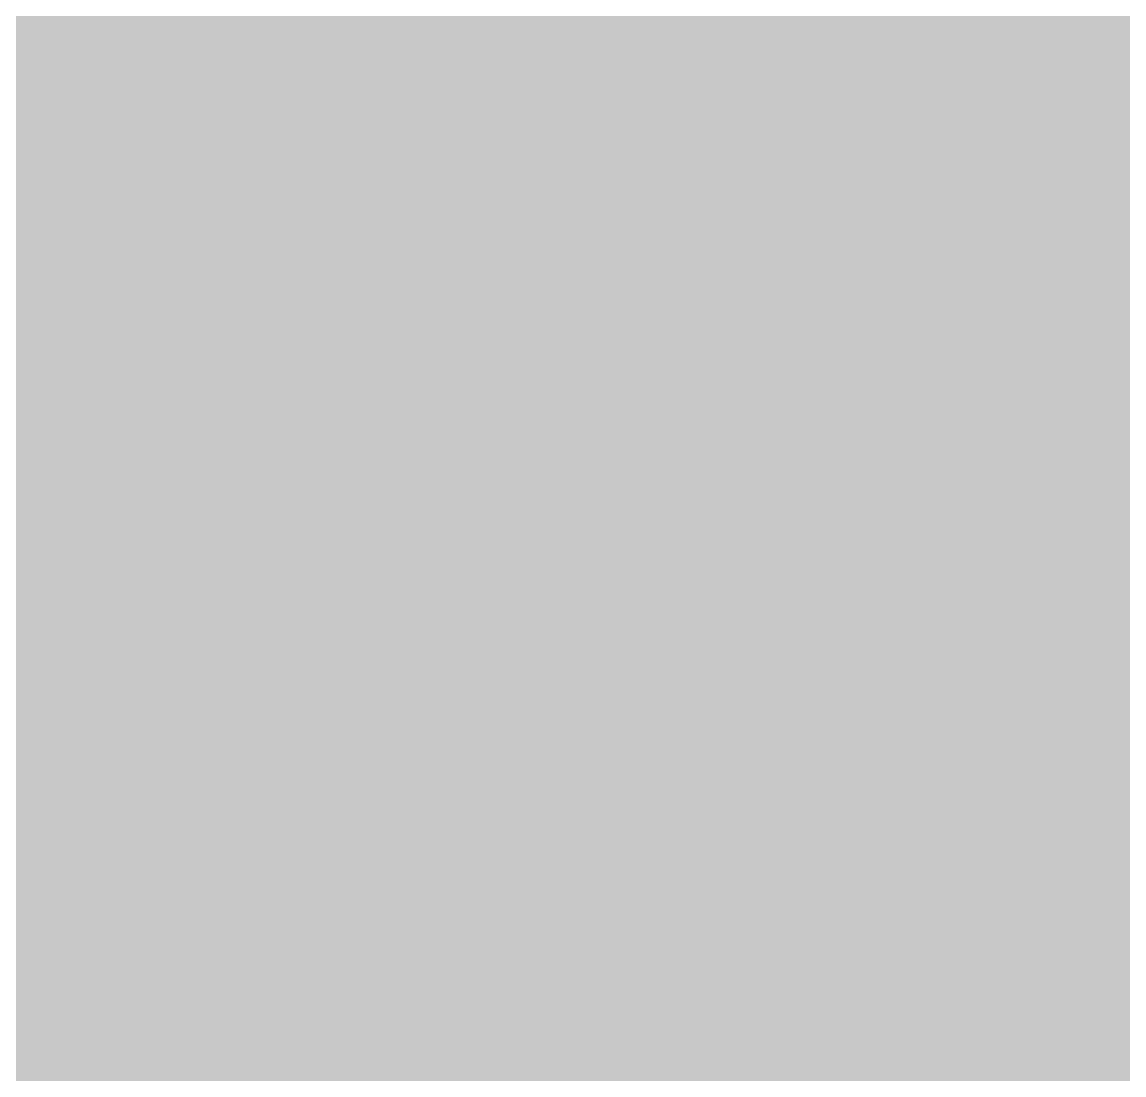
# Model space of a CAD drawing. Extents: x -72 to 72, y -47 to 50.
# Drawn here: x 8.59 to 13.66, y 18.87 to 23.72 of the extents above; entities that cross this region are included whole.
import ezdxf

# ---------------------------------------------------------------- set-up
doc = ezdxf.new("R2010")
doc.units = 0
doc.header["$MEASUREMENT"] = 0
doc.layers.get('0').update_dxf_attribs({"linetype": 'CONTINUOUS'})
for name, color, linetype in [('22-303-0_BOT', 7, 'CONTINUOUS'), ('22-303-0_DRD', 7, 'CONTINUOUS'), ('22-303-0_GND', 6, 'CONTINUOUS'), ('22-303-0_IN1', 4, 'CONTINUOUS'), ('22-303-0_IN2', 3, 'CONTINUOUS'), ('22-303-0_PWR', 5, 'CONTINUOUS'), ('22-303-0_SMB', 10, 'CONTINUOUS'), ('22-303-0_SMT', 14, 'CONTINUOUS'), ('22-303-0_SPB', 9, 'CONTINUOUS'), ('22-303-0_SPT', 12, 'CONTINUOUS'), ('22-303-0_SSB', 11, 'CONTINUOUS'), ('22-303-0_SST', 13, 'CONTINUOUS'), ('22-303-0_TOP', 8, 'CONTINUOUS'), ('THRUHOLE_TAP', 7, 'CONTINUOUS')]:
    doc.layers.add(name, color=color, linetype=linetype)

# ---------------------------------------------------------------- blocks, each defined once
blk = doc.blocks.new('RECTANGLE_4')
blk.add_solid([(0.4826, 0.4064), (0.4826, -0.4064), (-0.4826, 0.4064), (-0.4826, -0.4064)])
blk = doc.blocks.new('ROUND_48')
at = {"const_width": 0.29972}
blk.add_lwpolyline([(-0.14986, 0, 1), (0.14986, 0, 1)], format="xyb", close=True, dxfattribs=at)
blk = doc.blocks.new('RECTANGLE_59')
blk.add_solid([(0.29972, 0.19939), (0.29972, -0.19939), (-0.29972, 0.19939), (-0.29972, -0.19939)])
blk = doc.blocks.new('ROUND_81')
at = {"const_width": 0.0635}
blk.add_lwpolyline([(-0.03175, 0, 1), (0.03175, 0, 1)], format="xyb", close=True, dxfattribs=at)
blk = doc.blocks.new('ROUND_82')
at = {"const_width": 0.50038}
blk.add_lwpolyline([(-0.25019, 0, 1), (0.25019, 0, 1)], format="xyb", close=True, dxfattribs=at)
blk = doc.blocks.new('ROUND_83')
at = {"const_width": 0.50038}
blk.add_lwpolyline([(-0.25019, 0, 1), (0.25019, 0, 1)], format="xyb", close=True, dxfattribs=at)
blk = doc.blocks.new('ROUND_53')
at = {"const_width": 0.29972}
blk.add_lwpolyline([(-0.14986, 0, 1), (0.14986, 0, 1)], format="xyb", close=True, dxfattribs=at)
blk = doc.blocks.new('RECTANGLE_2')
blk.add_solid([(0.63627, 0.51308), (0.63627, -0.51308), (-0.63627, 0.51308), (-0.63627, -0.51308)])
blk = doc.blocks.new('ROUND_95')
at = {"const_width": 0.10033}
blk.add_lwpolyline([(-0.050164, 0, 1), (0.050164, 0, 1)], format="xyb", close=True, dxfattribs=at)

msp = doc.modelspace()

# ---------------------------------------------------------------- linework, layer by layer
at = {"layer": '22-303-0_BOT'}
for points, const_width in [([(15.24, 27.99842), (13.26642, 27.99842), (11.938, 26.67), (11.938, 25.146), (12.7, 24.384), (12.7, 23.5712)], 0.381), ([(11.557, 24.8285), (11.557, 22.74062)], 0.254), ([(11.7856, 24.59736), (11.7856, 22.6441)], 0.254), ([(14.859, 23.368), (14.859, 24.13), (14.605, 24.384), (12.7, 24.384), (12.7, 23.5712)], 0.381), ([(11.9126, 24.2824), (11.9126, 22.86)], 0.254), ([(11.39952, 23.98522), (11.39952, 23.62454)], 0.254), ([(11.39952, 23.62454), (11.39952, 23.33498)], 0.254), ([(11.9126, 23.622), (11.39952, 23.622)], 0.254), ([(10.795, 23.47976), (8.636, 23.47976), (8.382, 23.22576), (8.382, 21.844), (8.636, 21.59)], 0.2032), ([(13.335, 19.1262), (13.335, 19.558), (13.716, 19.939), (16.002, 19.939), (16.256, 19.685), (16.256, 18.923), (16.637, 18.542), (17.653, 18.542), (17.907, 18.796), (17.907, 21.209), (19.304, 22.606), (19.304, 23.368)], 0.381), ([(11.9126, 23.3934), (11.39952, 23.3934)], 0.254), ([(11.39952, 23.33498), (11.39952, 22.9743)], 0.254), ([(11.9126, 23.1648), (11.39952, 23.1648)], 0.254), ([(11.39952, 22.9743), (11.39952, 22.75332)], 0.254), ([(10.795, 22.82952), (11.78052, 22.82952), (11.811, 22.86)], 0.381), ([(11.811, 22.86), (11.78052, 22.82952), (10.795, 22.82952)], 0.381), ([(11.9126, 22.9362), (11.39952, 22.9362)], 0.254), ([(8.99414, 22.82952), (9.76376, 22.82952), (9.779, 22.84476), (9.779, 22.86)], 0.2032), ([(11.39952, 22.82952), (10.795, 22.82952)], 0.254), ([(10.795, 22.32406), (10.795, 22.82952)], 0.254), ([(13.38834, 22.86), (11.9126, 22.86)], 0.254), ([(11.9126, 22.86), (11.9126, 22.6441)], 0.254), ([(13.4874, 22.8092), (13.4874, 21.5773)], 0.254), ([(13.6144, 22.7711), (13.6144, 21.5773)], 0.254), ([(11.43, 22.75332), (11.39956, 22.75255)], 0.254), ([(11.43, 22.75332), (11.39956, 22.75255)], 0.254), ([(11.9126, 22.7076), (11.66114, 22.7076)], 0.254), ([(14.0462, 22.7076), (13.4874, 22.7076)], 0.254), ([(11.9126, 22.6441), (11.77544, 22.6441)], 0.254), ([(11.9126, 22.6441), (11.77544, 22.6441)], 0.254), ([(11.9126, 22.6441), (11.77544, 22.6441)], 0.254), ([(14.0462, 22.479), (13.4874, 22.479)], 0.254), ([(10.1854, 22.41296), (10.1854, 21.44522)], 0.254), ([(10.19048, 22.4155), (10.19048, 22.32406)], 0.254), ([(9.49706, 22.32406), (8.7884, 22.32406)], 0.254), ([(8.7884, 22.32406), (8.7884, 22.1742)], 0.254), ([(8.8138, 22.32406), (8.8138, 22.16658)], 0.254), ([(9.0424, 22.32406), (9.0424, 22.03704)], 0.254), ([(9.271, 22.32406), (9.271, 20.61464)], 0.254), ([(9.4996, 22.32406), (9.4996, 20.67052)], 0.254), ([(10.85088, 22.32406), (10.19048, 22.32406)], 0.254), ([(10.414, 22.32406), (10.414, 21.63064)], 0.254), ([(10.6426, 22.32406), (10.6426, 21.68652)], 0.254), ([(9.9568, 22.28088), (9.9568, 20.48764)], 0.254), ([(10.8331, 22.2504), (8.7884, 22.2504)], 0.254), ([(9.7282, 22.25802), (9.7282, 20.63496)], 0.254), ([(12.7, 22.1488), (11.43, 22.1488)], 0.381), ([(11.43, 22.1488), (12.7, 22.1488), (11.43, 22.1488)], 0.381), ([(18.24736, 22.2504), (13.4874, 22.2504)], 0.254), ([(10.83818, 22.0218), (9.05764, 22.0218)], 0.254), ([(18.01876, 22.0218), (13.4874, 22.0218)], 0.254), ([(10.8712, 21.91766), (10.8712, 21.65096)], 0.254), ([(10.93978, 21.7932), (9.20496, 21.7932)], 0.254), ([(15.0622, 21.7932), (13.4874, 21.7932)], 0.254), ([(11.9126, 21.6535), (11.77544, 21.6535)], 0.254), ([(11.9126, 21.6535), (11.77544, 21.6535)], 0.254), ([(11.9126, 21.6535), (11.77544, 21.6535)], 0.254), ([(11.7856, 21.6535), (11.7856, 21.24964)], 0.254), ([(11.9126, 21.6535), (11.9126, 21.4376)], 0.254), ([(11.0998, 21.6408), (11.0998, 21.50364)], 0.254), ([(10.30478, 21.5646), (9.24052, 21.5646)], 0.254), ([(11.27506, 21.5646), (11.03122, 21.5646)], 0.254), ([(11.3284, 21.5519), (11.3284, 20.79244)], 0.254), ([(11.557, 21.55698), (11.557, 21.02104)], 0.254), ([(11.9126, 21.5646), (11.58494, 21.5646)], 0.254), ([(15.0622, 21.5773), (13.4874, 21.5773)], 0.254), ([(15.0622, 21.5646), (13.4874, 21.5646)], 0.254), ([(11.96848, 21.43252), (11.08456, 20.54606)], 0.254), ([(11.97356, 21.4376), (11.9126, 21.4376)], 0.254), ([(11.97356, 21.4376), (11.96844, 21.43256)], 0.254), ([(11.97356, 21.4376), (11.96844, 21.43256)], 0.254), ([(10.11936, 21.336), (9.18464, 21.336)], 0.254), ([(11.87196, 21.336), (11.21664, 21.336)], 0.254), ([(9.0424, 21.14296), (9.0424, 20.42922)], 0.254), ([(11.43, 19.1262), (11.43, 20.193), (12.319, 21.082), (15.875, 21.082)], 0.381), ([(10.06348, 21.1074), (8.99922, 21.1074)], 0.254), ([(11.64336, 21.1074), (11.27252, 21.1074)], 0.254), ([(8.8138, 21.01088), (8.8138, 19.8374)], 0.254), ([(8.5852, 20.98802), (8.5852, 16.4973)], 0.254), ([(10.09904, 20.8788), (5.2578, 20.8788)], 0.254), ([(11.41476, 20.8788), (11.23696, 20.8788)], 0.254), ([(10.1854, 20.71878), (10.1854, 19.8374)], 0.254), ([(9.37006, 20.6502), (7.77494, 20.6502)], 0.254), ([(10.24382, 20.6502), (9.67994, 20.6502)], 0.254), ([(11.18616, 20.6502), (11.08964, 20.6502)], 0.254), ([(11.0998, 20.65782), (11.0998, 20.56384)], 0.254), ([(10.414, 20.53336), (10.414, 16.4973)], 0.254), ([(10.8712, 20.51304), (10.8712, 19.8374)], 0.254), ([(10.6426, 20.47748), (10.6426, 16.4973)], 0.254), ([(9.03478, 20.4216), (8.10768, 20.4216)], 0.254), ([(10.99058, 20.4216), (10.01268, 20.4216)], 0.254), ([(12.7, 20.32), (12.446, 20.066), (12.446, 18.7198), (11.43, 17.7038)], 0.381), ([(8.93318, 20.193), (8.21182, 20.193)], 0.254), ([(10.9347, 20.193), (10.11682, 20.193)], 0.254), ([(10.9347, 20.193), (10.9347, 19.8374)], 0.254), ([(9.525, 20.066), (9.525, 19.1262)], 0.2032), ([(8.9281, 19.9644), (8.21436, 19.9644)], 0.254), ([(10.9347, 19.9644), (10.11936, 19.9644)], 0.254), ([(8.7376, 19.8374), (8.7376, 18.415)], 0.254), ([(8.9662, 19.8374), (8.7376, 19.8374)], 0.254), ([(10.3124, 19.8374), (10.0838, 19.8374)], 0.254), ([(10.3124, 19.8374), (10.3124, 18.415)], 0.254), ([(10.6426, 19.8374), (10.6426, 18.415)], 0.254), ([(10.9347, 19.8374), (10.6426, 19.8374)], 0.254), ([(8.7376, 19.7358), (8.4074, 19.7358)], 0.254), ([(10.6426, 19.7358), (10.3124, 19.7358)], 0.254), ([(8.7376, 19.5072), (8.4074, 19.5072)], 0.254), ([(10.6426, 19.5072), (10.3124, 19.5072)], 0.254), ([(8.7376, 19.2786), (8.4074, 19.2786)], 0.254), ([(10.6426, 19.2786), (10.3124, 19.2786)], 0.254), ([(8.7376, 19.05), (8.4074, 19.05)], 0.254), ([(10.6426, 19.05), (10.3124, 19.05)], 0.254), ([(8.7376, 18.8214), (8.4074, 18.8214)], 0.254), ([(10.6426, 18.8214), (10.3124, 18.8214)], 0.254)]:
    msp.add_lwpolyline(points, dxfattribs=dict(at, const_width=const_width))
at = {"layer": '22-303-0_BOT', "const_width": 0.254}
for points in [[(13.716, 22.76348, 0.1450988), (14.04546, 22.86114)], [(13.4874, 22.8092, 0.0973858), (13.716, 22.76425)], [(11.77544, 22.6441, 0.1534382), (11.43, 22.75266)], [(11.77544, 22.6441, 0.1534382), (11.43, 22.75266)], [(9.779, 22.25548, 0.1889103), (10.18967, 22.41638)], [(9.49706, 22.32406, 0.1216657), (9.779, 22.25443)], [(10.85088, 22.32406, 0.0735998), (10.82494, 22.1488)], [(10.85088, 22.32406, 0.0735998), (10.82494, 22.1488)], [(9.24052, 21.59, 0.3413007), (8.7884, 22.1742)], [(10.82548, 22.1488, 0.4142136), (11.43, 21.54428)], [(10.82548, 22.1488, 0.4142136), (11.43, 21.54428)], [(10.668, 21.68652, 0.4142136), (10.06348, 21.082)], [(11.27252, 21.082, 0.4142136), (10.668, 21.68652)], [(11.43, 21.54428, 0.153438), (11.77582, 21.65296)], [(11.43, 21.54428, 0.153438), (11.77582, 21.65296)], [(8.636, 20.98548, 0.4142136), (9.24052, 21.59)], [(8.0518, 21.4376, 0.3413005), (8.636, 20.98548)], [(10.06348, 21.082, 0.4142136), (10.668, 20.47748)], [(10.668, 20.47748, 0.4142136), (11.27252, 21.082)], [(9.525, 20.67052, 0.4142136), (8.92048, 20.066)], [(10.12952, 20.066, 0.4142136), (9.525, 20.67052)], [(11.07948, 20.54352, 0.1989124), (10.93429, 20.193)], [(8.92048, 20.066, 0.0973858), (8.96549, 19.83711)], [(10.0838, 19.8374, 0.0973858), (10.12875, 20.066)]]:
    msp.add_lwpolyline(points, format="xyb", dxfattribs=at)
at = {"layer": '22-303-0_DRD', "const_width": 0.254}
for points in [[(10.541, 24.765), (9.271, 23.495)], [(10.541, 23.495), (9.271, 24.765)], [(14.351, 24.003), (13.081, 22.733)], [(14.351, 22.733), (13.081, 24.003)], [(10.414, 23.495), (9.144, 22.225)], [(10.414, 22.225), (9.144, 23.495)], [(12.446, 23.495), (11.176, 22.225)], [(12.446, 22.225), (11.176, 23.495)], [(12.446, 23.495), (11.176, 22.225)], [(12.446, 22.225), (11.176, 23.495)], [(12.065, 22.7838), (10.795, 21.5138)], [(12.065, 21.5138), (10.795, 22.7838)], [(12.065, 22.7838), (10.795, 21.5138)], [(12.065, 21.5138), (10.795, 22.7838)], [(12.065, 22.7838), (10.795, 21.5138)], [(12.065, 21.5138), (10.795, 22.7838)], [(9.271, 22.225), (8.001, 20.955)], [(9.271, 20.955), (8.001, 22.225)], [(11.303, 21.717), (10.033, 20.447)], [(11.303, 20.447), (10.033, 21.717)], [(13.335, 20.955), (12.065, 19.685)], [(13.335, 19.685), (12.065, 20.955)], [(10.16, 20.701), (8.89, 19.431)], [(10.16, 19.431), (8.89, 20.701)]]:
    msp.add_lwpolyline(points, dxfattribs=at)
at = {"layer": '22-303-0_IN1'}
for points, const_width in [([(12.0904, 28.63596), (12.0904, 23.39594)], 0.254), ([(11.8618, 28.50388), (11.8618, 23.46198)], 0.254), ([(11.6332, 28.05176), (11.6332, 23.43658)], 0.254), ([(11.4046, 26.65476), (11.4046, 23.30704)], 0.254), ([(11.176, 26.40584), (11.176, 22.69744)], 0.254), ([(10.7188, 26.33726), (10.7188, 21.68398)], 0.254), ([(10.9474, 26.32456), (10.9474, 22.51202)], 0.254), ([(13.2334, 25.11552), (13.2334, 23.73122)], 0.254), ([(12.319, 24.9301), (12.319, 23.18766)], 0.254), ([(13.0048, 24.87676), (13.0048, 19.31924)], 0.254), ([(12.5476, 24.8158), (12.5476, 19.77644)], 0.254), ([(12.7762, 24.80056), (12.7762, 19.54784)], 0.254), ([(8.6614, 24.65578), (8.6614, 22.19452)], 0.254), ([(8.89, 24.55418), (8.89, 22.13864)], 0.254), ([(9.1186, 24.5491), (9.1186, 21.95322)], 0.254), ([(10.4902, 23.97506), (10.4902, 21.65858)], 0.254), ([(9.3472, 23.89886), (9.3472, 23.28164)], 0.254), ([(9.45896, 23.7236), (6.96468, 23.7236)], 0.254), ([(13.22578, 23.7236), (10.35304, 23.7236)], 0.254), ([(10.2616, 23.63978), (10.2616, 23.22322)], 0.254), ([(9.5758, 23.622), (9.5758, 23.42896)], 0.254), ([(9.8044, 23.5331), (9.8044, 23.46452)], 0.254), ([(10.033, 23.53818), (10.033, 23.40864)], 0.254), ([(13.12418, 23.495), (7.06882, 23.495)], 0.254), ([(9.33196, 23.2664), (7.07136, 23.2664)], 0.254), ([(11.36396, 23.2664), (10.22604, 23.2664)], 0.254), ([(13.1191, 23.2664), (12.25804, 23.2664)], 0.254), ([(9.19988, 23.0378), (6.98246, 23.0378)], 0.254), ([(11.23188, 23.0378), (10.35558, 23.0378)], 0.254), ([(13.208, 23.0378), (12.38758, 23.0378)], 0.254), ([(13.2334, 23.00478), (13.2334, 19.09064)], 0.254), ([(13.462, 22.81936), (13.462, 18.86204)], 0.254), ([(9.17702, 22.8092), (6.70814, 22.8092)], 0.254), ([(11.20902, 22.8092), (10.38098, 22.8092)], 0.254), ([(13.48486, 22.8092), (12.41298, 22.8092)], 0.254), ([(13.6906, 22.76348), (13.6906, 18.63344)], 0.254), ([(9.24306, 22.5806), (5.04952, 22.5806)], 0.254), ([(11.00582, 22.5806), (10.31494, 22.5806)], 0.254), ([(19.1516, 22.5806), (12.34694, 22.5806)], 0.254), ([(12.319, 22.53234), (12.319, 20.00504)], 0.254), ([(10.2616, 22.49678), (10.2616, 21.52904)], 0.254), ([(9.3472, 22.43582), (9.3472, 20.64258)], 0.254), ([(9.45134, 22.352), (4.99364, 22.352)], 0.254), ([(10.033, 22.31136), (10.033, 20.39366)], 0.254), ([(10.86104, 22.352), (10.10666, 22.352)], 0.254), ([(12.0904, 22.32406), (12.0904, 20.23364)], 0.254), ([(19.1516, 22.352), (12.13866, 22.352)], 0.254), ([(9.5758, 22.29104), (9.5758, 20.66798)], 0.254), ([(9.8044, 22.25548), (9.8044, 20.60194)], 0.254), ([(10.82548, 22.1234), (8.92048, 22.1234)], 0.254), ([(19.1516, 22.1234), (12.03452, 22.1234)], 0.254), ([(10.88136, 21.8948), (9.1567, 21.8948)], 0.254), ([(19.15922, 21.8948), (11.97864, 21.8948)], 0.254), ([(10.9474, 21.78558), (10.9474, 21.61794)], 0.254), ([(11.8618, 21.72462), (11.8618, 20.46224)], 0.254), ([(10.51306, 21.6662), (9.23544, 21.6662)], 0.254), ([(11.06678, 21.6662), (10.82294, 21.6662)], 0.254), ([(19.28876, 21.6662), (11.79322, 21.6662)], 0.254), ([(11.176, 21.60016), (11.176, 21.40966)], 0.254), ([(8.636, 21.59), (4.064, 21.59), (-0.889, 16.637), (-0.889, 16.129), (-3.937, 13.081), (-3.937, 11.176), (-4.191, 10.922), (-4.953, 10.922), (-9.398, 15.367), (-17.526, 15.367), (-19.939, 12.954), (-24.765, 12.954), (-25.146, 13.335)], 0.2032), ([(11.6332, 21.57984), (11.6332, 20.69084)], 0.254), ([(11.4046, 21.54428), (11.4046, 20.91944)], 0.254), ([(10.17778, 21.4376), (9.2202, 21.4376)], 0.254), ([(18.68678, 21.4376), (11.15568, 21.4376)], 0.254), ([(10.07618, 21.209), (9.1059, 21.209)], 0.254), ([(9.1186, 21.22678), (9.1186, 20.51304)], 0.254), ([(18.50136, 21.209), (11.25982, 21.209)], 0.254), ([(8.89, 21.04136), (8.89, 15.7099)], 0.254), ([(28.702, -1.27), (28.702, -3.175), (23.368, -3.175), (23.114, -3.429), (15.5321, -3.429), (14.605, -2.56032), (14.605, 2.032), (14.732, 2.159), (14.732, 17.018), (10.668, 21.082)], 0.2032), ([(11.27252, 21.05152), (11.27023, 21.08177)], 0.254), ([(11.27252, 21.05152), (15.01902, 17.30502)], 0.254), ([(10.0711, 20.9804), (8.22452, 20.9804)], 0.254), ([(8.6614, 20.98548), (8.6614, 15.7099)], 0.254), ([(18.44548, 20.9804), (11.34364, 20.9804)], 0.254), ([(10.16, 20.7518), (8.18896, 20.7518)], 0.254), ([(18.48104, 20.7518), (11.57224, 20.7518)], 0.254), ([(10.2616, 20.63496), (10.2616, 15.7099)], 0.254), ([(9.12876, 20.5232), (8.04164, 20.5232)], 0.254), ([(10.43686, 20.5232), (9.92124, 20.5232)], 0.254), ([(10.4902, 20.50288), (10.4902, 15.7099)], 0.254), ([(18.62582, 20.5232), (11.80084, 20.5232)], 0.254), ([(10.668, 20.47748), (10.69591, 20.47812)], 0.254), ([(10.69594, 20.47748), (14.3256, 16.85036)], 0.254), ([(10.7188, 20.45716), (10.7188, 15.28318)], 0.254), ([(8.9662, 20.2946), (8.1788, 20.2946)], 0.254), ([(10.88136, 20.2946), (10.0838, 20.2946)], 0.254), ([(18.4912, 20.2946), (12.02944, 20.2946)], 0.254), ([(10.9474, 20.22856), (10.9474, 15.48638)], 0.254), ([(8.92048, 20.066), (8.22452, 20.066)], 0.254), ([(11.10996, 20.066), (10.12952, 20.066)], 0.254), ([(18.44548, 20.066), (12.25804, 20.066)], 0.254), ([(11.176, 19.99996), (11.176, 15.59814)], 0.254), ([(8.9662, 19.8374), (8.1788, 19.8374)], 0.254), ([(11.33856, 19.8374), (10.0838, 19.8374)], 0.254), ([(18.4912, 19.8374), (12.48664, 19.8374)], 0.254), ([(10.033, 19.73834), (10.033, 17.09166)], 0.254), ([(11.4046, 19.77136), (11.4046, 15.65148)], 0.254), ([(9.12876, 19.6088), (8.01624, 19.6088)], 0.254), ([(9.1186, 19.61896), (9.1186, 17.21104)], 0.254), ([(11.56716, 19.6088), (9.92124, 19.6088)], 0.254), ([(18.65376, 19.6088), (12.71524, 19.6088)], 0.254), ([(9.8044, 19.53006), (9.8044, 17.29994)], 0.254), ([(11.6332, 19.54276), (11.6332, 15.65402)], 0.254), ([(9.3472, 19.48688), (9.3472, 17.34058)], 0.254), ([(9.5758, 19.46402), (9.5758, 17.36598)], 0.254), ([(11.79576, 19.3802), (4.23164, 19.3802)], 0.254), ([(18.93316, 19.3802), (12.94384, 19.3802)], 0.254), ([(11.8618, 19.31416), (11.8618, 15.60322)], 0.254), ([(12.02436, 19.1516), (2.19964, 19.1516)], 0.254), ([(18.70456, 19.1516), (13.17244, 19.1516)], 0.254), ([(12.0904, 19.08556), (12.0904, 15.494)], 0.254), ([(12.25296, 18.923), (1.97104, 18.923)], 0.254), ([(18.47596, 18.923), (13.40104, 18.923)], 0.254), ([(12.319, 18.85696), (12.319, 15.29842)], 0.254)]:
    msp.add_lwpolyline(points, dxfattribs=dict(at, const_width=const_width))
at = {"layer": '22-303-0_IN1', "const_width": 0.254}
for points in [[(9.30148, 24.13, 0.4142136), (9.906, 23.52548)], [(9.906, 23.52548, 0.4142136), (10.51052, 24.13)], [(13.716, 23.97252, 0.4142136), (13.11148, 23.368)], [(14.32052, 23.368, 0.4142136), (13.716, 23.97252)], [(9.779, 23.46452, 0.4142136), (9.17448, 22.86)], [(10.38352, 22.86, 0.4142136), (9.779, 23.46452)], [(11.811, 23.46452, 0.4142136), (11.20648, 22.86)], [(11.811, 23.46452, 0.4142136), (11.20648, 22.86)], [(12.41552, 22.86, 0.4142136), (11.811, 23.46452)], [(12.41552, 22.86, 0.4142136), (11.811, 23.46452)], [(13.11148, 23.368, 0.4142136), (13.716, 22.76348)], [(13.716, 22.76348, 0.4142136), (14.32052, 23.368)], [(9.17448, 22.86, 0.4142136), (9.779, 22.25548)], [(9.779, 22.25548, 0.4142136), (10.38352, 22.86)], [(11.20648, 22.86, 0.0595295), (11.2235, 22.71757)], [(11.20648, 22.86, 0.0595295), (11.2235, 22.71757)], [(12.01674, 22.29104, 0.315873), (12.41552, 22.86)], [(12.01674, 22.29104, 0.315873), (12.41552, 22.86)], [(11.22426, 22.71776, 0.315873), (10.82548, 22.1488)], [(11.22426, 22.71776, 0.315873), (10.82548, 22.1488)], [(12.03452, 22.1488, 0.0595289), (12.0175, 22.29122)], [(12.03452, 22.1488, 0.0595289), (12.0175, 22.29122)], [(8.636, 22.19452, 0.2113092), (8.18869, 21.99664)], [(9.24052, 21.59, 0.4142136), (8.636, 22.19452)], [(10.82548, 22.1488, 0.4142136), (11.43, 21.54428)], [(10.82548, 22.1488, 0.4142136), (11.43, 21.54428)], [(11.43, 21.54428, 0.4142136), (12.03452, 22.1488)], [(11.43, 21.54428, 0.4142136), (12.03452, 22.1488)], [(10.668, 21.68652, 0.4142136), (10.06348, 21.082)], [(11.27252, 21.082, 0.4142136), (10.668, 21.68652)], [(8.636, 20.98548, 0.4142136), (9.24052, 21.59)], [(8.18896, 21.1836, 0.2113087), (8.636, 20.98584)], [(10.06348, 21.082, 0.4142136), (10.668, 20.47748)], [(9.525, 20.67052, 0.4142136), (8.92048, 20.066)], [(10.12952, 20.066, 0.4142136), (9.525, 20.67052)], [(8.92048, 20.066, 0.4142136), (9.525, 19.46148)], [(9.525, 19.46148, 0.4142136), (10.12952, 20.066)]]:
    msp.add_lwpolyline(points, format="xyb", dxfattribs=at)
at = {"layer": '22-303-0_IN2'}
for points, const_width in [([(13.716, 23.368), (13.716, 18.034), (42.291, 18.034), (44.45, 15.875), (44.45, 11.303), (43.561, 10.414), (44.45, 11.303), (44.45, 15.875), (42.291, 18.034), (13.716, 18.034), (7.874, 18.034), (6.858, 17.018), (3.81, 17.018), (0.762, 20.066), (0.762, 21.336), (-2.032, 24.13), (-2.032, 27.94), (-1.27, 28.702), (-1.27, 29.845)], 0.2032), ([(10.668, 21.082), (10.668, 23.114), (11.684, 24.13), (11.684, 26.162), (5.08, 26.162), (4.445, 25.527)], 0.2032), ([(13.1572, 25.89276), (13.1572, 23.59914)], 0.254), ([(10.6426, 25.7556), (10.6426, 23.66264)], 0.254), ([(12.2428, 25.7556), (12.2428, 20.71624)], 0.254), ([(12.4714, 25.7302), (12.4714, 20.8788)], 0.254), ([(12.9286, 25.7302), (12.9286, 20.8788)], 0.254), ([(12.7, 25.68448), (12.7, 20.92452)], 0.254), ([(11.2776, 24.29764), (10.38352, 23.4061)], 0.254), ([(12.0142, 23.89378), (12.0142, 22.30374)], 0.254), ([(11.97102, 23.84298), (11.0744, 22.94636)], 0.254), ([(10.414, 23.80234), (10.414, 23.43404)], 0.254), ([(9.31164, 23.7236), (9.1821, 23.59152)], 0.254), ([(9.271, 23.68296), (9.271, 23.18766)], 0.254), ([(9.45896, 23.7236), (9.31164, 23.7236)], 0.254), ([(9.4996, 23.68296), (9.4996, 23.39594)], 0.254), ([(11.7856, 23.65756), (11.7856, 22.63648)], 0.254), ([(9.57834, 23.622), (9.21004, 23.622)], 0.254), ([(10.1854, 23.59406), (10.1854, 23.30704)], 0.254), ([(10.60196, 23.622), (10.23366, 23.622)], 0.254), ([(13.16736, 23.622), (11.75004, 23.622)], 0.254), ([(9.7282, 23.55088), (9.7282, 23.46198)], 0.254), ([(9.0424, 23.50008), (9.0424, 22.03704)], 0.254), ([(9.9568, 23.52802), (9.9568, 23.43658)], 0.254), ([(8.89, 23.4696), (6.858, 23.4696)], 0.254), ([(8.5852, 23.4696), (8.5852, 22.19198)], 0.254), ([(8.8138, 23.4696), (8.8138, 22.16658)], 0.254), ([(11.557, 23.42896), (11.557, 22.74062)], 0.254), ([(9.49452, 23.3934), (5.80644, 23.3934)], 0.254), ([(10.37336, 23.3934), (10.06348, 23.3934)], 0.254), ([(13.11148, 23.3934), (11.52144, 23.3934)], 0.254), ([(11.3284, 23.20036), (11.3284, 22.74316)], 0.254), ([(9.25576, 23.1648), (5.57784, 23.1648)], 0.254), ([(13.14704, 23.1648), (11.29284, 23.1648)], 0.254), ([(13.1572, 23.13686), (13.1572, 20.71624)], 0.254), ([(11.0998, 22.97176), (11.0998, 22.65426)], 0.254), ([(9.17956, 22.9362), (5.34924, 22.9362)], 0.254), ([(11.0744, 22.94636), (11.0744, 22.63648)], 0.254), ([(13.29182, 22.9362), (11.0744, 22.9362)], 0.254), ([(13.3096, 22.92096), (13.3096, 18.4404)], 0.254), ([(9.1948, 22.7076), (5.12064, 22.7076)], 0.254), ([(11.19886, 22.7076), (11.0744, 22.7076)], 0.254), ([(13.3096, 22.7076), (11.66114, 22.7076)], 0.254), ([(9.271, 22.53234), (9.271, 20.61464)], 0.254), ([(9.3091, 22.479), (5.03682, 22.479)], 0.254), ([(10.2616, 22.49678), (10.2616, 21.52904)], 0.254), ([(13.3096, 22.479), (11.93546, 22.479)], 0.254), ([(10.1854, 22.41296), (10.1854, 21.44522)], 0.254), ([(9.4996, 22.32406), (9.4996, 20.67052)], 0.254), ([(9.9568, 22.28088), (9.9568, 20.48764)], 0.254), ([(10.2616, 22.2504), (4.93268, 22.2504)], 0.254), ([(9.7282, 22.25802), (9.7282, 20.63496)], 0.254), ([(13.3096, 22.2504), (12.02436, 22.2504)], 0.254), ([(10.2616, 22.0218), (9.05764, 22.0218)], 0.254), ([(13.3096, 22.0218), (12.02182, 22.0218)], 0.254), ([(12.0142, 21.99386), (12.0142, 18.4404)], 0.254), ([(10.2616, 21.7932), (9.20496, 21.7932)], 0.254), ([(13.3096, 21.7932), (11.91768, 21.7932)], 0.254), ([(11.0744, 21.65858), (11.0744, 21.52904)], 0.254), ([(11.7856, 21.65858), (11.7856, 18.4404)], 0.254), ([(11.0998, 21.6408), (11.0998, 21.50364)], 0.254), ([(10.2616, 21.5646), (9.24052, 21.5646)], 0.254), ([(11.27506, 21.5646), (11.0744, 21.5646)], 0.254), ([(11.3284, 21.5519), (11.3284, 18.4404)], 0.254), ([(11.557, 21.55698), (11.557, 18.4404)], 0.254), ([(13.3096, 21.5646), (11.58494, 21.5646)], 0.254), ([(10.11936, 21.336), (9.18464, 21.336)], 0.254), ([(13.3096, 21.336), (11.21664, 21.336)], 0.254), ([(9.0424, 21.14296), (9.0424, 20.42922)], 0.254), ([(10.06348, 21.1074), (8.99922, 21.1074)], 0.254), ([(13.3096, 21.1074), (11.27252, 21.1074)], 0.254), ([(8.8138, 21.01088), (8.8138, 18.4404)], 0.254), ([(8.5852, 20.98802), (8.5852, 18.4404)], 0.254), ([(10.09904, 20.8788), (4.84886, 20.8788)], 0.254), ([(12.46886, 20.8788), (11.23696, 20.8788)], 0.254), ([(13.3096, 20.8788), (12.93114, 20.8788)], 0.254), ([(10.1854, 20.71878), (10.1854, 18.4404)], 0.254), ([(9.37006, 20.6502), (7.77494, 20.6502)], 0.254), ([(10.24382, 20.6502), (9.67994, 20.6502)], 0.254), ([(12.192, 20.6502), (11.08964, 20.6502)], 0.254), ([(11.0998, 20.65782), (11.0998, 18.4404)], 0.254), ([(13.3096, 20.6502), (13.20546, 20.6502)], 0.254), ([(10.414, 20.53336), (10.414, 18.4404)], 0.254), ([(10.8712, 20.51304), (10.8712, 18.4404)], 0.254), ([(10.6426, 20.47748), (10.6426, 18.4404)], 0.254), ([(9.03478, 20.4216), (8.10768, 20.4216)], 0.254), ([(12.1031, 20.4216), (10.01268, 20.4216)], 0.254), ([(8.93318, 20.193), (8.21182, 20.193)], 0.254), ([(12.10818, 20.193), (10.11682, 20.193)], 0.254), ([(8.9281, 19.9644), (8.21436, 19.9644)], 0.254), ([(12.20978, 19.9644), (10.11936, 19.9644)], 0.254), ([(13.3096, 19.9644), (13.18768, 19.9644)], 0.254), ([(12.2428, 19.92376), (12.2428, 18.4404)], 0.254), ([(13.1572, 19.92376), (13.1572, 18.4404)], 0.254), ([(9.017, 19.7358), (8.12546, 19.7358)], 0.254), ([(12.54506, 19.7358), (10.03046, 19.7358)], 0.254), ([(12.4714, 19.7612), (12.4714, 18.4404)], 0.254), ([(13.3096, 19.7358), (12.85494, 19.7358)], 0.254), ([(12.9286, 19.7612), (12.9286, 18.4404)], 0.254), ([(9.0424, 19.70278), (9.0424, 18.4404)], 0.254), ([(12.7, 19.71548), (12.7, 18.4404)], 0.254), ([(9.9568, 19.64182), (9.9568, 18.4404)], 0.254), ([(9.29386, 19.5072), (7.85114, 19.5072)], 0.254), ([(9.271, 19.51736), (9.271, 18.4404)], 0.254), ([(9.7282, 19.49704), (9.7282, 18.4404)], 0.254), ([(13.3096, 19.5072), (9.75614, 19.5072)], 0.254), ([(9.4996, 19.46148), (9.4996, 18.4404)], 0.254), ([(13.3096, 19.2786), (4.8514, 19.2786)], 0.254), ([(13.3096, 19.05), (4.8514, 19.05)], 0.254), ([(13.3096, 18.8214), (4.8514, 18.8214)], 0.254)]:
    msp.add_lwpolyline(points, dxfattribs=dict(at, const_width=const_width))
at = {"layer": '22-303-0_IN2', "const_width": 0.254}
for points in [[(9.906, 23.52548, 0.4142136), (10.51052, 24.13)], [(11.97102, 23.84298, 0.1989124), (12.08991, 24.13)], [(11.97102, 23.84298, 0.1989124), (12.08991, 24.13)], [(13.716, 23.97252, 0.4142136), (13.11148, 23.368)], [(14.32052, 23.368, 0.4142136), (13.716, 23.97252)], [(9.45896, 23.7236, 0.2113087), (9.906, 23.52584)], [(8.89, 23.4696, 0.1989115), (9.17737, 23.58863)], [(9.779, 23.46452, 0.4142136), (9.17448, 22.86)], [(10.27176, 23.20798, 0.2436388), (9.779, 23.46324)], [(10.38098, 23.40102, 0.139017), (10.27305, 23.20767)], [(10.38098, 23.40102, 0.139017), (10.27305, 23.20767)], [(13.11148, 23.368, 0.2113086), (13.30935, 22.92069)], [(9.17448, 22.86, 0.4142136), (9.779, 22.25548)], [(11.43, 22.75332, 0.1588248), (11.07383, 22.63726)], [(11.43, 22.75332, 0.1588248), (11.07383, 22.63726)], [(12.03452, 22.1488, 0.4142136), (11.43, 22.75332)], [(12.03452, 22.1488, 0.4142136), (11.43, 22.75332)], [(9.779, 22.25548, 0.2356234), (10.262, 22.49647)], [(8.636, 22.19452, 0.4142136), (8.03148, 21.59)], [(9.24052, 21.59, 0.4142136), (8.636, 22.19452)], [(11.43, 21.54428, 0.4142136), (12.03452, 22.1488)], [(11.43, 21.54428, 0.4142136), (12.03452, 22.1488)], [(11.0744, 21.65858, 0.1581908), (11.43, 21.54319)], [(11.0744, 21.65858, 0.1581908), (11.43, 21.54319)], [(8.03148, 21.59, 0.4142136), (8.636, 20.98548)], [(8.636, 20.98548, 0.4142136), (9.24052, 21.59)], [(10.2616, 21.52904, 0.2113087), (10.06384, 21.082)], [(11.27252, 21.082, 0.2113086), (11.07464, 21.52931)], [(10.06348, 21.082, 0.4142136), (10.668, 20.47748)], [(10.668, 20.47748, 0.4142136), (11.27252, 21.082)], [(12.7, 20.92452, 0.4142136), (12.09548, 20.32)], [(13.30452, 20.32, 0.4142136), (12.7, 20.92452)], [(9.525, 20.67052, 0.4142136), (8.92048, 20.066)], [(10.12952, 20.066, 0.4142136), (9.525, 20.67052)], [(12.09548, 20.32, 0.4142136), (12.7, 19.71548)], [(12.7, 19.71548, 0.4142136), (13.30452, 20.32)], [(8.92048, 20.066, 0.4142136), (9.525, 19.46148)], [(9.525, 19.46148, 0.4142136), (10.12952, 20.066)]]:
    msp.add_lwpolyline(points, format="xyb", dxfattribs=at)
at = {"layer": '22-303-0_SSB', "const_width": 0.1524}
for points in [[(11.2776, 24.511), (11.2776, 22.4536), (8.509, 22.4536), (8.509, 24.511), (11.2776, 24.511)], [(11.8745, 21.3995), (11.8745, 24.3205), (13.5128, 24.3205), (13.5128, 21.3995), (11.8745, 21.3995)], [(9.5504, 22.00148), (9.5504, 22.35708), (9.38276, 22.4155), (9.21258, 22.4155), (9.0424, 22.35708), (9.0424, 22.00148), (9.21258, 21.94306), (9.38276, 21.94306), (10.0584, 22.17928)], [(10.5664, 21.99386), (10.73658, 21.87448), (10.90676, 21.81606), (11.24458, 21.81606), (11.41476, 21.87448), (11.5824, 21.99386), (11.5824, 22.1107), (11.41476, 22.23008), (11.24458, 22.2885), (10.90676, 22.2885), (10.73658, 22.23008), (10.5664, 22.1107), (10.5664, 21.99386)], [(9.0424, 21.5773), (9.0424, 21.10486), (9.72058, 21.5773), (9.89076, 21.5773), (10.0584, 21.51888), (10.0584, 21.16328), (9.89076, 21.10486)], [(10.73658, 20.97786), (10.5664, 21.0947), (10.5664, 21.33346), (10.73658, 21.4503), (10.90676, 21.4503), (11.24458, 21.21408), (11.5824, 21.4503), (11.5824, 20.97786)], [(9.5504, 20.5613), (9.0424, 20.7391)], [(9.5504, 20.26666), (9.5504, 20.62226), (9.72058, 20.7391), (9.89076, 20.7391), (10.0584, 20.62226), (10.0584, 20.26666), (9.0424, 20.26666)], [(11.0744, 20.4343), (10.5664, 20.6121)], [(11.0744, 20.13966), (11.0744, 20.49526), (11.24458, 20.6121), (11.41476, 20.6121), (11.5824, 20.49526), (11.5824, 20.13966), (10.5664, 20.13966)], [(8.6995, 16.9545), (8.6995, 19.8755), (10.3378, 19.8755), (10.3378, 16.9545), (8.6995, 16.9545)], [(10.6045, 16.9545), (10.6045, 19.8755), (12.2428, 19.8755), (12.2428, 16.9545), (10.6045, 16.9545)], [(12.5095, 16.9545), (12.5095, 19.8755), (14.1478, 19.8755), (14.1478, 16.9545), (12.5095, 16.9545)]]:
    msp.add_lwpolyline(points, dxfattribs=at)
at = {"layer": '22-303-0_SST', "const_width": 0.1524}
for points in [[(14.097, 23.368), (11.303, 23.368), (11.303, 28.702), (14.097, 28.702), (14.097, 23.368)], [(13.335, 22.733), (14.605, 22.733), (14.859, 22.479), (14.859, 19.177), (13.081, 19.177), (13.081, 22.479), (13.335, 22.733)], [(12.46886, 21.03882), (12.63904, 21.1582), (12.63904, 21.39442), (12.46886, 21.5138), (12.29868, 21.5138), (11.96086, 21.27758), (11.62304, 21.5138), (11.62304, 21.03882)], [(13.081, 21.209), (14.859, 21.209)], [(12.63904, 20.6756), (12.63904, 20.26158), (11.62304, 20.26158)], [(12.63904, 19.42338), (12.63904, 19.77898), (12.29868, 19.89582), (11.96086, 19.89582), (11.62304, 19.77898), (11.62304, 19.42338)], [(12.63904, 19.4818), (11.62304, 19.4818)]]:
    msp.add_lwpolyline(points, dxfattribs=at)
at = {"layer": '22-303-0_TOP'}
for points, const_width in [([(9.779, 22.86), (7.874, 22.86), (6.604, 24.13), (6.604, 25.273), (6.096, 25.781), (6.096, 27.686), (5.207, 28.575), (2.794, 28.575), (2.286, 29.083), (1.016, 29.083), (-0.24892, 30.34792), (-0.24892, 31.23946)], 0.2032), ([(13.0556, 31.23946), (13.0556, 30.3784), (14.986, 28.448), (15.748, 28.448), (16.129, 28.067), (16.129, 25.527), (13.97, 23.368), (13.716, 23.368)], 0.2032), ([(11.3284, 26.53792), (11.3284, 22.74316)], 0.254), ([(10.6426, 26.36012), (10.6426, 21.68652)], 0.254), ([(11.0998, 26.36774), (11.0998, 22.65426)], 0.254), ([(10.8712, 26.31948), (10.8712, 22.37994)], 0.254), ([(5.461, 25.527), (5.08, 25.146), (5.08, 24.892), (5.08, 19.812), (5.842, 19.05), (15.113, 19.05), (17.018, 20.955), (17.018, 24.511)], 0.2032), ([(11.4935, 25.1714), (11.4935, 23.5458)], 0.254), ([(8.5852, 24.72182), (8.5852, 23.2664)], 0.254), ([(9.271, 24.59736), (9.271, 23.2664)], 0.254), ([(8.8138, 24.57704), (8.8138, 23.2664)], 0.254), ([(9.0424, 24.54148), (9.0424, 23.2664)], 0.254), ([(12.7, 23.5458), (12.7, 24.3586)], 0.254), ([(10.414, 23.80234), (10.414, 21.63064)], 0.254), ([(9.4996, 23.68296), (9.4996, 23.39594)], 0.254), ([(9.57834, 23.622), (7.68604, 23.622)], 0.254), ([(10.1854, 23.59406), (10.1854, 23.30704)], 0.254), ([(11.4935, 23.622), (10.23366, 23.622)], 0.254), ([(9.7282, 23.55088), (9.7282, 23.46198)], 0.254), ([(13.13688, 23.5458), (11.4935, 23.5458)], 0.254), ([(11.557, 23.5458), (11.557, 22.74062)], 0.254), ([(11.7856, 23.5458), (11.7856, 22.63648)], 0.254), ([(12.0142, 23.5458), (12.0142, 22.30374)], 0.254), ([(12.2428, 23.5458), (12.2428, 22.21484)], 0.254), ([(12.4714, 23.5458), (12.4714, 22.3647)], 0.254), ([(12.7, 23.5458), (12.7, 22.3774)], 0.254), ([(12.9286, 23.5458), (12.9286, 22.3774)], 0.254), ([(9.9568, 23.52802), (9.9568, 23.43658)], 0.254), ([(9.49452, 23.3934), (7.91464, 23.3934)], 0.254), ([(13.11148, 23.3934), (10.06348, 23.3934)], 0.254), ([(9.33196, 23.2664), (8.04164, 23.2664)], 0.254), ([(13.14704, 23.1648), (10.2997, 23.1648)], 0.254), ([(13.1572, 23.13686), (13.1572, 22.78888)], 0.254), ([(13.29182, 22.9362), (10.37844, 22.9362)], 0.254), ([(13.3858, 22.86), (13.3858, 22.78888)], 0.254), ([(13.54328, 22.78888), (13.02766, 22.78888)], 0.254), ([(13.02766, 22.78888), (13.02766, 22.3774)], 0.254), ([(11.19886, 22.7076), (10.3632, 22.7076)], 0.254), ([(13.02766, 22.7076), (11.66114, 22.7076)], 0.254), ([(10.922, 22.479), (10.2489, 22.479)], 0.254), ([(13.02766, 22.479), (11.93546, 22.479)], 0.254), ([(9.33196, 22.4536), (7.874, 22.4536)], 0.254), ([(8.5852, 22.4536), (8.5852, 22.19198)], 0.254), ([(8.8138, 22.4536), (8.8138, 22.16658)], 0.254), ([(9.0424, 22.4536), (9.0424, 22.03704)], 0.254), ([(9.271, 22.4536), (9.271, 20.61464)], 0.254), ([(10.1854, 22.41296), (10.1854, 21.44522)], 0.254), ([(13.02766, 22.3774), (12.573, 22.3774)], 0.254), ([(9.4996, 22.32406), (9.4996, 20.67052)], 0.254), ([(9.9568, 22.28088), (9.9568, 20.48764)], 0.254), ([(10.8331, 22.2504), (5.4864, 22.2504)], 0.254), ([(9.7282, 22.25802), (9.7282, 20.63496)], 0.254), ([(12.28598, 22.25802), (12.01166, 21.9837)], 0.254), ([(12.27836, 22.2504), (12.02436, 22.2504)], 0.254), ([(10.83818, 22.0218), (9.05764, 22.0218)], 0.254), ([(12.04976, 22.0218), (12.02182, 22.0218)], 0.254), ([(13.97, 21.971), (12.573, 21.971), (10.668, 20.066), (9.525, 20.066)], 0.2032), ([(10.8712, 21.91766), (10.8712, 21.65096)], 0.254), ([(10.93978, 21.7932), (9.20496, 21.7932)], 0.254), ([(11.0998, 21.6408), (11.0998, 21.50364)], 0.254), ([(10.30478, 21.5646), (9.24052, 21.5646)], 0.254), ([(12.74064, 21.5646), (10.9601, 19.78152)], 0.254), ([(11.27506, 21.5646), (11.03122, 21.5646)], 0.254), ([(11.5951, 21.56714), (11.25474, 21.22678)], 0.254), ([(11.3284, 21.5519), (11.3284, 21.30044)], 0.254), ([(11.557, 21.55698), (11.557, 21.52904)], 0.254), ([(13.02766, 21.5646), (12.74064, 21.5646)], 0.254), ([(13.02766, 21.5646), (12.74064, 21.5646)], 0.254), ([(12.9286, 21.5646), (12.9286, 20.8788)], 0.254), ([(13.02766, 21.5646), (13.02766, 21.15312)], 0.254), ([(12.7, 21.52396), (12.7, 20.92452)], 0.254), ([(10.11936, 21.336), (9.18464, 21.336)], 0.254), ([(11.36396, 21.336), (11.21664, 21.336)], 0.254), ([(12.4714, 21.29536), (12.4714, 20.8788)], 0.254), ([(13.02766, 21.336), (12.51204, 21.336)], 0.254), ([(9.0424, 21.14296), (9.0424, 20.42922)], 0.254), ([(14.91234, 21.15312), (13.02766, 21.15312)], 0.254), ([(13.1572, 21.15312), (13.1572, 20.75688)], 0.254), ([(13.3858, 21.15312), (13.3858, 20.75688)], 0.254), ([(13.6144, 21.15312), (13.6144, 20.75688)], 0.254), ([(10.06348, 21.1074), (8.99922, 21.1074)], 0.254), ([(16.59636, 21.1074), (12.28344, 21.1074)], 0.254), ([(12.2428, 21.06676), (12.2428, 20.71624)], 0.254), ([(8.8138, 21.01088), (8.8138, 19.4564)], 0.254), ([(8.5852, 20.98802), (8.5852, 19.4564)], 0.254), ([(10.09904, 20.8788), (5.4864, 20.8788)], 0.254), ([(12.0142, 20.83816), (12.0142, 19.4564)], 0.254), ([(12.46886, 20.8788), (12.05484, 20.8788)], 0.254), ([(16.36776, 20.8788), (12.93114, 20.8788)], 0.254), ([(14.91234, 20.75688), (13.11656, 20.75688)], 0.254), ([(10.1854, 20.71878), (10.1854, 20.4724)], 0.254), ([(9.37006, 20.6502), (7.77494, 20.6502)], 0.254), ([(10.24382, 20.6502), (9.67994, 20.6502)], 0.254), ([(12.192, 20.6502), (11.82624, 20.6502)], 0.254), ([(11.7856, 20.60956), (11.7856, 19.4564)], 0.254), ([(10.414, 20.53336), (10.414, 20.4724)], 0.254), ([(10.52322, 20.49526), (10.50036, 20.4724)], 0.254), ([(10.50036, 20.4724), (9.97204, 20.4724)], 0.254), ([(9.03478, 20.4216), (8.10768, 20.4216)], 0.254), ([(11.557, 20.38096), (11.557, 19.4564)], 0.254), ([(12.1031, 20.4216), (11.59764, 20.4216)], 0.254), ([(13.97, 19.939), (13.081, 19.939), (12.7, 20.32)], 0.381), ([(8.93318, 20.193), (8.21182, 20.193)], 0.254), ([(12.10818, 20.193), (11.36904, 20.193)], 0.254), ([(11.3284, 20.15236), (11.3284, 19.4564)], 0.254), ([(8.9281, 19.9644), (8.21436, 19.9644)], 0.254), ([(12.20978, 19.9644), (11.14044, 19.9644)], 0.254), ([(11.0998, 19.92376), (11.0998, 19.4564)], 0.254), ([(12.2428, 19.92376), (12.2428, 19.4564)], 0.254), ([(9.017, 19.7358), (8.12546, 19.7358)], 0.254), ([(12.54506, 19.7358), (10.90422, 19.7358)], 0.254), ([(12.4714, 19.7612), (12.4714, 19.4564)], 0.254), ([(12.59332, 19.7231), (12.73048, 19.58848)], 0.254), ([(9.0424, 19.70278), (9.0424, 19.4564)], 0.254), ([(10.8712, 19.71294), (10.8712, 19.4564)], 0.254), ([(9.9568, 19.64182), (9.9568, 19.4564)], 0.254), ([(10.668, 19.6596), (9.97204, 19.6596)], 0.254), ([(10.1854, 19.6596), (10.1854, 19.4564)], 0.254), ([(10.414, 19.6596), (10.414, 19.4564)], 0.254), ([(10.6426, 19.6596), (10.6426, 19.4564)], 0.254), ([(12.7, 19.61896), (12.7, 19.4564)], 0.254), ([(9.29386, 19.5072), (7.85114, 19.5072)], 0.254), ([(9.271, 19.51736), (9.271, 19.4564)], 0.254), ([(9.7282, 19.49704), (9.7282, 19.4564)], 0.254), ([(12.83716, 19.5072), (9.75614, 19.5072)], 0.254), ([(12.96924, 19.4564), (6.00964, 19.4564)], 0.254)]:
    msp.add_lwpolyline(points, dxfattribs=dict(at, const_width=const_width))
at = {"layer": '22-303-0_TOP', "const_width": 0.254}
for points in [[(9.30148, 24.13, 0.4142136), (9.906, 23.52548)], [(9.906, 23.52548, 0.4142136), (10.51052, 24.13)], [(13.13688, 23.5458, 0.0746086), (13.1102, 23.368)], [(9.779, 23.46452, 0.2113092), (9.33169, 23.26664)], [(10.38352, 22.86, 0.4142136), (9.779, 23.46452)], [(13.11148, 23.368, 0.3316541), (13.54328, 22.78888)], [(9.779, 22.25548, 0.4142136), (10.38352, 22.86)], [(11.43, 22.75332, 0.4142136), (10.82548, 22.1488)], [(11.43, 22.75332, 0.4142136), (10.82548, 22.1488)], [(12.03452, 22.1488, 0.4142136), (11.43, 22.75332)], [(12.03452, 22.1488, 0.4142136), (11.43, 22.75332)], [(9.33196, 22.4536, 0.2113087), (9.779, 22.25584)], [(12.573, 22.3774, 0.1989133), (12.28563, 22.25837)], [(8.636, 22.19452, 0.4142136), (8.03148, 21.59)], [(9.24052, 21.59, 0.4142136), (8.636, 22.19452)], [(10.82548, 22.1488, 0.4142136), (11.43, 21.54428)], [(10.82548, 22.1488, 0.4142136), (11.43, 21.54428)], [(12.01166, 21.9837, 0.0692525), (12.03464, 22.1488)], [(12.01166, 21.9837, 0.0692525), (12.03464, 22.1488)], [(10.668, 21.68652, 0.4142136), (10.06348, 21.082)], [(11.25474, 21.22678, 0.3450056), (10.668, 21.68652)], [(8.03148, 21.59, 0.4142136), (8.636, 20.98548)], [(8.636, 20.98548, 0.4142136), (9.24052, 21.59)], [(11.43, 21.54428, 0.0692522), (11.59507, 21.56725)], [(11.43, 21.54428, 0.0692522), (11.59507, 21.56725)], [(10.06348, 21.082, 0.3450066), (10.52322, 20.49526)], [(12.7, 20.92452, 0.4142136), (12.09548, 20.32)], [(13.11656, 20.75688, 0.1927329), (12.7, 20.92364)], [(9.525, 20.67052, 0.4142136), (8.92048, 20.066)], [(9.97204, 20.4724, 0.2113087), (9.525, 20.67016)], [(12.09548, 20.32, 0.3633124), (12.59332, 19.7231)], [(8.92048, 20.066, 0.4142136), (9.525, 19.46148)], [(10.668, 19.6596, 0.1989115), (10.95537, 19.77863)], [(10.668, 19.6596, 0.1989115), (10.95537, 19.77863)], [(9.525, 19.46148, 0.211308), (9.97231, 19.65935)], [(12.73048, 19.58848, 0.1403683), (12.96916, 19.45607)], [(12.73048, 19.58848, 0.1403683), (12.96916, 19.45607)]]:
    msp.add_lwpolyline(points, format="xyb", dxfattribs=at)

# ---------------------------------------------------------------- block references
at = {"layer": '22-303-0_BOT'}
for name, p in [('RECTANGLE_4', (12.7, 23.5712)), ('RECTANGLE_59', (10.795, 23.47976)), ('ROUND_48', (13.716, 23.368)), ('ROUND_48', (9.779, 22.86)), ('ROUND_48', (11.811, 22.86)), ('RECTANGLE_59', (8.99414, 22.82952)), ('RECTANGLE_59', (10.795, 22.82952)), ('RECTANGLE_4', (12.7, 22.1488)), ('ROUND_48', (11.43, 22.1488)), ('ROUND_48', (8.636, 21.59)), ('ROUND_48', (10.668, 21.082)), ('ROUND_48', (12.7, 20.32)), ('ROUND_48', (9.525, 20.066)), ('RECTANGLE_4', (9.525, 19.1262)), ('RECTANGLE_4', (11.43, 19.1262)), ('RECTANGLE_4', (13.335, 19.1262))]:
    msp.add_blockref(name, p, dxfattribs=at)
at = {"layer": '22-303-0_GND'}
for name, p in [('ROUND_82', (9.906, 24.13)), ('ROUND_82', (13.716, 23.368)), ('ROUND_83', (9.779, 22.86)), ('ROUND_81', (11.811, 22.86)), ('ROUND_82', (11.43, 22.1488)), ('ROUND_83', (8.636, 21.59)), ('ROUND_82', (10.668, 21.082)), ('ROUND_82', (12.7, 20.32)), ('ROUND_83', (9.525, 20.066))]:
    msp.add_blockref(name, p, dxfattribs=at)
at = {"layer": '22-303-0_IN1'}
for name, p in [('ROUND_48', (13.716, 23.368)), ('ROUND_48', (9.779, 22.86)), ('ROUND_53', (11.811, 22.86)), ('ROUND_48', (11.43, 22.1488)), ('ROUND_48', (8.636, 21.59)), ('ROUND_48', (10.668, 21.082)), ('ROUND_48', (12.7, 20.32)), ('ROUND_48', (9.525, 20.066))]:
    msp.add_blockref(name, p, dxfattribs=at)
at = {"layer": '22-303-0_IN2'}
for name, p in [('ROUND_48', (13.716, 23.368)), ('ROUND_48', (9.779, 22.86)), ('ROUND_53', (11.811, 22.86)), ('ROUND_48', (11.43, 22.1488)), ('ROUND_48', (8.636, 21.59)), ('ROUND_48', (10.668, 21.082)), ('ROUND_48', (12.7, 20.32)), ('ROUND_48', (9.525, 20.066))]:
    msp.add_blockref(name, p, dxfattribs=at)
at = {"layer": '22-303-0_PWR'}
for name, p in [('ROUND_82', (9.906, 24.13)), ('ROUND_82', (13.716, 23.368)), ('ROUND_83', (9.779, 22.86)), ('ROUND_82', (11.811, 22.86)), ('ROUND_81', (11.43, 22.1488)), ('ROUND_83', (8.636, 21.59)), ('ROUND_82', (10.668, 21.082)), ('ROUND_82', (12.7, 20.32)), ('ROUND_83', (9.525, 20.066))]:
    msp.add_blockref(name, p, dxfattribs=at)
at = {"layer": '22-303-0_SMB'}
for name, p in [('RECTANGLE_4', (12.7, 23.5712)), ('RECTANGLE_59', (10.795, 23.47976)), ('RECTANGLE_59', (8.99414, 22.82952)), ('RECTANGLE_59', (10.795, 22.82952)), ('RECTANGLE_4', (12.7, 22.1488)), ('RECTANGLE_4', (9.525, 19.1262)), ('RECTANGLE_4', (11.43, 19.1262)), ('RECTANGLE_4', (13.335, 19.1262))]:
    msp.add_blockref(name, p, dxfattribs=at)
at = {"layer": '22-303-0_SMT'}
for p in [(13.97, 21.971), (13.97, 19.939)]:
    msp.add_blockref('RECTANGLE_2', p, dxfattribs=at)
at = {"layer": '22-303-0_SPB'}
for name, p in [('RECTANGLE_4', (12.7, 23.5712)), ('RECTANGLE_59', (10.795, 23.47976)), ('RECTANGLE_59', (8.99414, 22.82952)), ('RECTANGLE_59', (10.795, 22.82952)), ('RECTANGLE_4', (12.7, 22.1488)), ('RECTANGLE_4', (9.525, 19.1262)), ('RECTANGLE_4', (11.43, 19.1262)), ('RECTANGLE_4', (13.335, 19.1262))]:
    msp.add_blockref(name, p, dxfattribs=at)
at = {"layer": '22-303-0_SPT'}
for p in [(13.97, 21.971), (13.97, 19.939)]:
    msp.add_blockref('RECTANGLE_2', p, dxfattribs=at)
at = {"layer": '22-303-0_TOP'}
for name, p in [('ROUND_48', (13.716, 23.368)), ('ROUND_48', (9.779, 22.86)), ('ROUND_48', (11.811, 22.86)), ('ROUND_48', (11.43, 22.1488)), ('RECTANGLE_2', (13.97, 21.971)), ('ROUND_48', (8.636, 21.59)), ('ROUND_48', (10.668, 21.082)), ('ROUND_48', (12.7, 20.32)), ('RECTANGLE_2', (13.97, 19.939)), ('ROUND_48', (9.525, 20.066))]:
    msp.add_blockref(name, p, dxfattribs=at)
at = {"layer": 'THRUHOLE_TAP'}
for p in [(13.716, 23.368), (9.779, 22.86), (11.811, 22.86), (11.43, 22.1488), (8.636, 21.59), (10.668, 21.082), (12.7, 20.32), (9.525, 20.066)]:
    msp.add_blockref('ROUND_95', p, dxfattribs=at)

doc.saveas('drawing.dxf')
